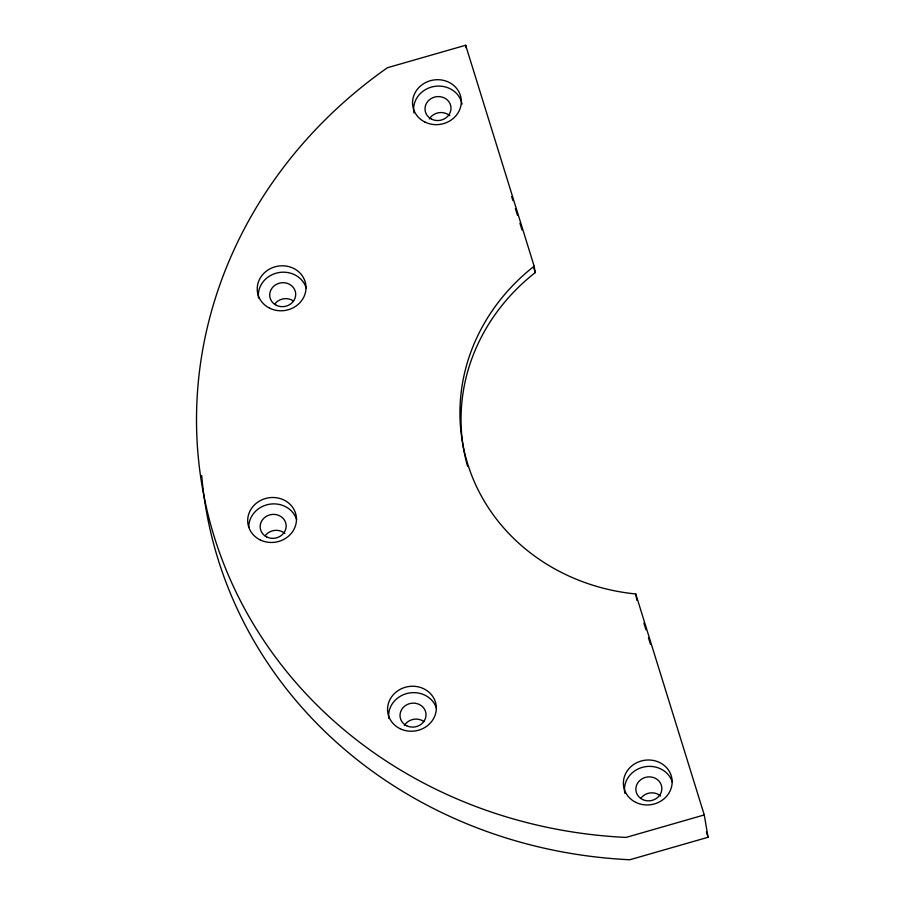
<?xml version="1.0" encoding="UTF-8"?>
<svg xmlns="http://www.w3.org/2000/svg" width="905" height="905" viewBox="0 0 905 905"><rect width="100%" height="100%" fill="white"/><g stroke="black" fill="none" stroke-linecap="round" stroke-linejoin="round"><path stroke-width="1.36" d="M465.656 45.25L387.431 67.728A467.727 429.264 -9.6 0 0 214.202 536.631A467.727 429.264 -9.6 0 0 626.045 837.419L704.271 814.93L635.774 593.974A203.716 186.962 -9.6 0 1 467.647 463.801A203.716 186.962 -9.6 0 1 534.154 266.206L465.656 45.25L466.109 47.875M704.271 814.93L708.049 837.272L629.823 859.75A467.727 429.264 -9.6 0 1 201.702 475.532M511.664 196.566L512.909 200.559M515.386 208.569L517.456 215.232M519.934 223.241L522.004 229.904M533.588 267.258L535.24 272.586A203.716 186.962 -9.6 0 0 467.546 466.199M643.874 623.036L645.944 629.699M648.433 637.708L650.491 644.371M706.375 831.876L708.049 837.272M635.774 593.974L636.849 600.354M534.154 266.206L535.24 272.586M624.823 793.334A24.446 22.433 -9.6 0 1 643.432 767.078A24.446 22.433 -9.6 0 1 672.325 782.124M413.97 113.023A24.446 22.433 -9.6 0 1 433.834 86.518A24.446 22.433 -9.6 0 1 462.036 104.098M388.799 718.423A24.446 22.433 -9.6 0 1 408.234 693.196A24.446 22.433 -9.6 0 1 436.493 708.377M248.773 527.321A24.446 22.433 -9.6 0 1 269.633 504.209A24.446 22.433 -9.6 0 1 296.636 519.617M258.491 297.971A24.446 22.433 -9.6 0 1 277.914 272.756A24.446 22.433 -9.6 0 1 306.173 287.937M404.354 725.527A13.043 11.969 -9.6 0 1 423.936 721.568M274.645 304.171A13.043 11.969 -9.6 0 1 293.627 301.116M429.343 118.962A13.043 11.969 -9.6 0 1 449.762 115.682M265.097 535.862A13.043 11.969 -9.6 0 1 284.928 533.475M640.785 798.368A13.043 11.969 -9.6 0 1 660.616 795.981M635.887 802.418A24.446 22.433 -9.6 0 0 672.166 781.524A24.446 22.433 -9.6 0 0 635.276 763.503A24.446 22.433 -9.6 0 0 635.887 802.418M425.033 122.118A24.446 22.433 -9.6 0 0 461.312 101.224A24.446 22.433 -9.6 0 0 424.422 83.203A24.446 22.433 -9.6 0 0 425.033 122.118M400.044 728.683A24.446 22.433 -9.6 0 0 436.334 707.778A24.446 22.433 -9.6 0 0 399.444 689.757A24.446 22.433 -9.6 0 0 400.044 728.683M260.188 539.923A24.446 22.433 -9.6 0 0 296.478 519.018A24.446 22.433 -9.6 0 0 259.588 500.997A24.446 22.433 -9.6 0 0 260.188 539.923M269.735 308.232A24.446 22.433 -9.6 0 0 306.014 287.338A24.446 22.433 -9.6 0 0 269.124 269.305A24.446 22.433 -9.6 0 0 269.735 308.232M276.364 305.313A13.043 11.969 -9.6 0 0 295.709 294.159A13.043 11.969 -9.6 0 0 276.036 284.555A13.043 11.969 -9.6 0 0 276.364 305.313M266.817 536.993A13.043 11.969 -9.6 0 0 286.172 525.85A13.043 11.969 -9.6 0 0 266.5 516.235A13.043 11.969 -9.6 0 0 266.817 536.993M406.673 725.753A13.043 11.969 -9.6 0 0 426.029 714.611A13.043 11.969 -9.6 0 0 406.356 704.995A13.043 11.969 -9.6 0 0 406.673 725.753M431.662 119.2A13.043 11.969 -9.6 0 0 451.007 108.057A13.043 11.969 -9.6 0 0 431.334 98.441A13.043 11.969 -9.6 0 0 431.662 119.2M642.516 799.5A13.043 11.969 -9.6 0 0 661.86 788.357A13.043 11.969 -9.6 0 0 642.188 778.741A13.043 11.969 -9.6 0 0 642.516 799.5"/></g></svg>
